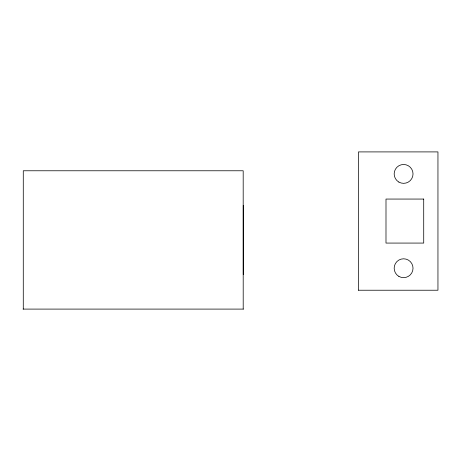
<?xml version="1.0" encoding="UTF-8"?>
<svg xmlns="http://www.w3.org/2000/svg" width="461" height="461" viewBox="0 0 461 461"><rect width="100%" height="100%" fill="white"/><g stroke="black" fill="none" stroke-linecap="round" stroke-linejoin="round"><path stroke-width="0.69" d="M423.711 199.066L423.722 243.074L385.99 243.074L386.001 199.06L423.722 199.06M358.456 290.228L437.95 290.228L437.95 151.905L358.456 151.911L358.474 290.228M23.05 309.095L243.443 309.095M243.275 205.352L243.275 274.514M243.206 309.095L243.189 170.772L23.28 170.772L23.28 309.095M398.88 182.083A9.433 9.433 0 0 0 413.027 173.918A9.433 9.433 0 0 0 398.88 165.747A9.433 9.433 0 0 0 398.88 182.083M398.88 276.393A9.433 9.433 0 0 0 413.027 268.227A9.433 9.433 0 0 0 398.88 260.056A9.433 9.433 0 0 0 398.88 276.393"/></g></svg>
